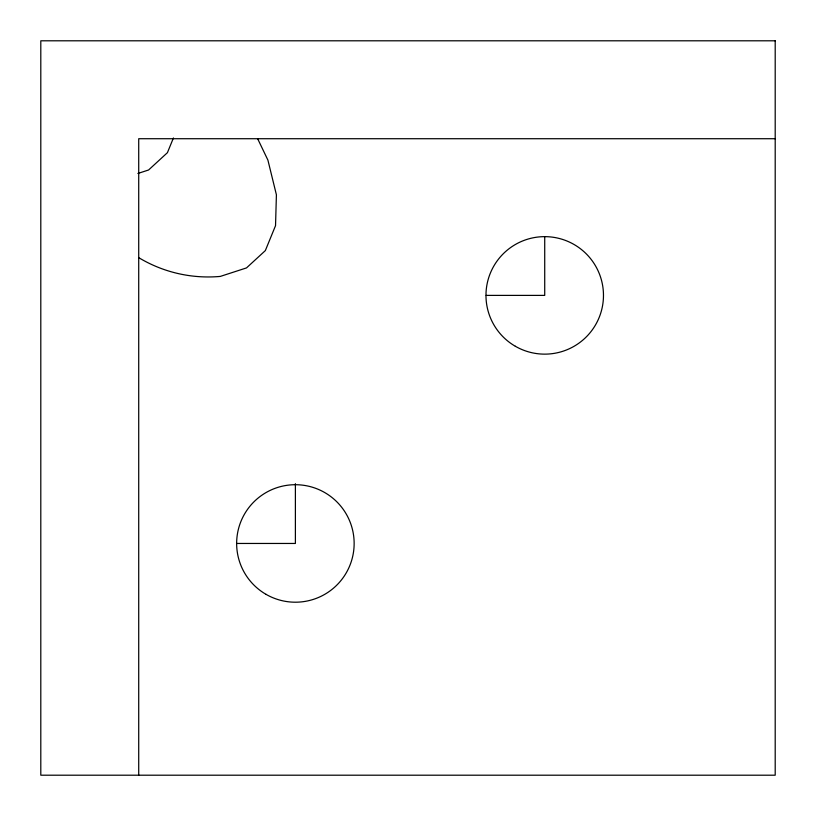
<?xml version="1.0" encoding="UTF-8"?>
<svg xmlns="http://www.w3.org/2000/svg" width="816" height="816" viewBox="0 0 816 816"><rect width="100%" height="100%" fill="white"/><g stroke="black" fill="none" stroke-linecap="round" stroke-linejoin="round"><path stroke-width="1.22" d="M173.441 137.945L167.413 152.684L148.583 169.993L137.873 173.471M775.2 138.72L138.72 138.72L138.72 775.2M486.203 295.392L544.721 295.392L544.721 236.834M236.834 543.456L295.392 543.456L295.392 483.664M257.652 138.72L267.913 160.13L276.41 194.81L275.533 225.665L265.333 250.604L246.503 267.913L220.32 276.41A134.62 134.62 0 0 1 138.72 257.652M775.2 40.8L40.8 40.8L40.8 775.2L775.2 775.2L775.2 40.8M266.016 594.334A58.752 58.752 0 0 0 354.144 543.456A58.752 58.752 0 0 0 266.016 492.578A58.752 58.752 0 0 0 266.016 594.334M515.345 346.27A58.752 58.752 0 0 0 603.473 295.392A58.752 58.752 0 0 0 515.345 244.514A58.752 58.752 0 0 0 515.345 346.27"/></g></svg>
